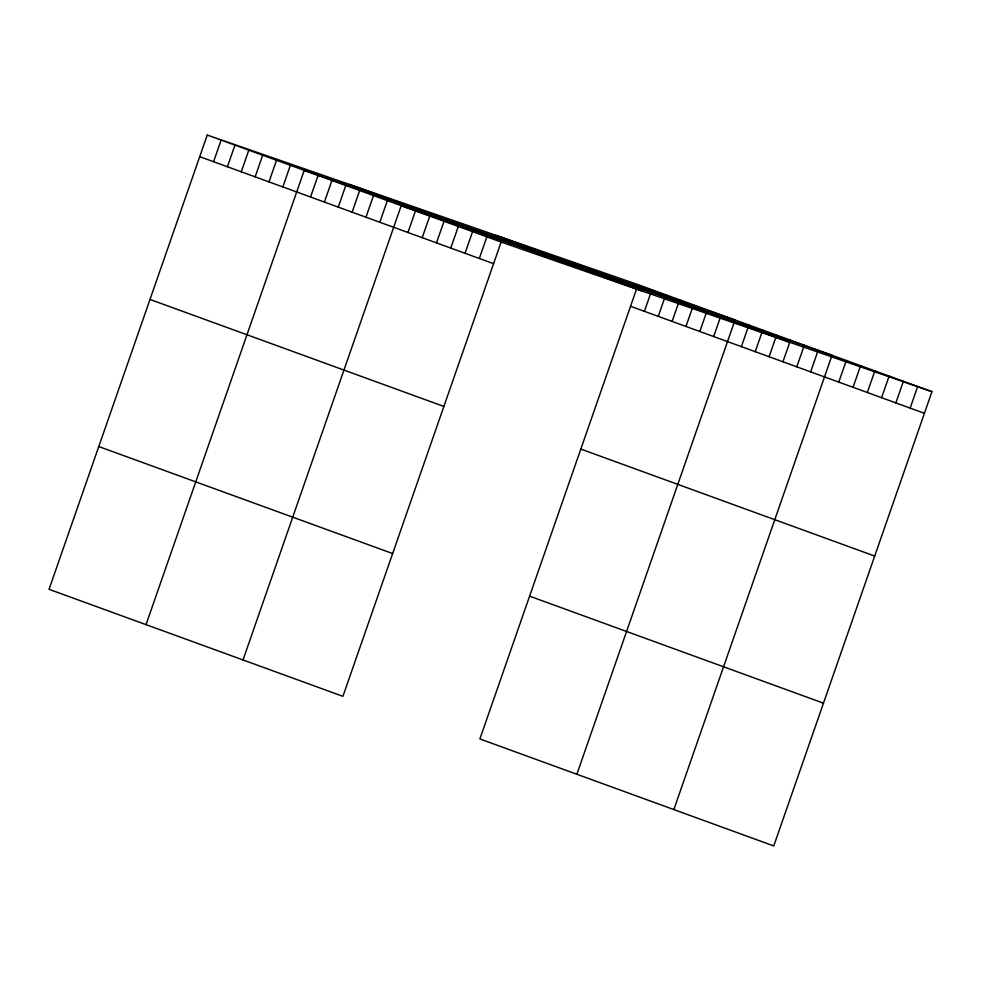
<?xml version="1.0" encoding="UTF-8"?>
<svg xmlns="http://www.w3.org/2000/svg" width="981" height="981" viewBox="0 0 981 981"><rect width="100%" height="100%" fill="white"/><g stroke="black" fill="none" stroke-linecap="round" stroke-linejoin="round"><path stroke-width="1.47" d="M207.249 135.047L49.05 589.323L342.921 696.338L501.119 242.062L207.249 135.047L638.079 284.662L931.95 391.677L773.751 845.953L479.881 738.938L638.079 284.662M213.576 161.718L221.105 140.099M227.42 166.758L234.95 145.139M241.277 171.798L248.806 150.179M255.134 176.85L262.663 155.231M268.99 181.89L276.519 160.271M282.847 186.942L290.376 165.323M146.034 624.639L304.22 170.363L735.051 319.978L576.865 774.254M310.548 197.022L318.077 175.403M324.404 202.074L331.934 180.455M338.261 207.114L345.79 185.495M352.118 212.166L359.635 190.547M365.962 217.206L373.491 195.587M379.819 222.246L387.348 200.627M243.006 659.955L401.204 205.679L832.035 355.294L673.837 809.57M407.949 232.497L415.478 210.878M422.222 237.684L429.752 216.078M436.496 242.883L444.025 221.265M450.77 248.083L458.299 226.464M465.043 253.282L472.572 231.663M479.317 258.481L486.846 236.862M644.407 311.333L651.936 289.714M658.251 316.373L665.78 294.754M672.108 321.412L679.637 299.794M685.964 326.465L693.493 304.846M699.821 331.504L707.35 309.886M713.678 336.557L721.194 314.938M741.378 346.636L748.908 325.018M755.235 351.689L762.764 330.07M769.092 356.728L776.621 335.11M782.948 361.781L790.465 340.162M796.793 366.82L804.322 345.202M810.649 371.86L818.179 350.242M838.78 382.112L846.309 360.493M853.053 387.299L860.582 365.68M867.327 392.498L874.856 370.879M881.6 397.697L889.129 376.079M895.874 402.897L903.403 381.278M910.147 408.096L917.676 386.477M501.119 242.062L931.95 391.677M495.908 235.293L789.779 342.295M349.42 184.428L643.291 291.431M630.55 306.28L924.421 413.295M199.719 156.666L493.59 263.681M580.826 449.065L874.696 556.068M149.995 299.45L443.866 406.453M529.605 596.166L823.476 703.169M98.774 446.551L392.645 553.554"/></g></svg>
